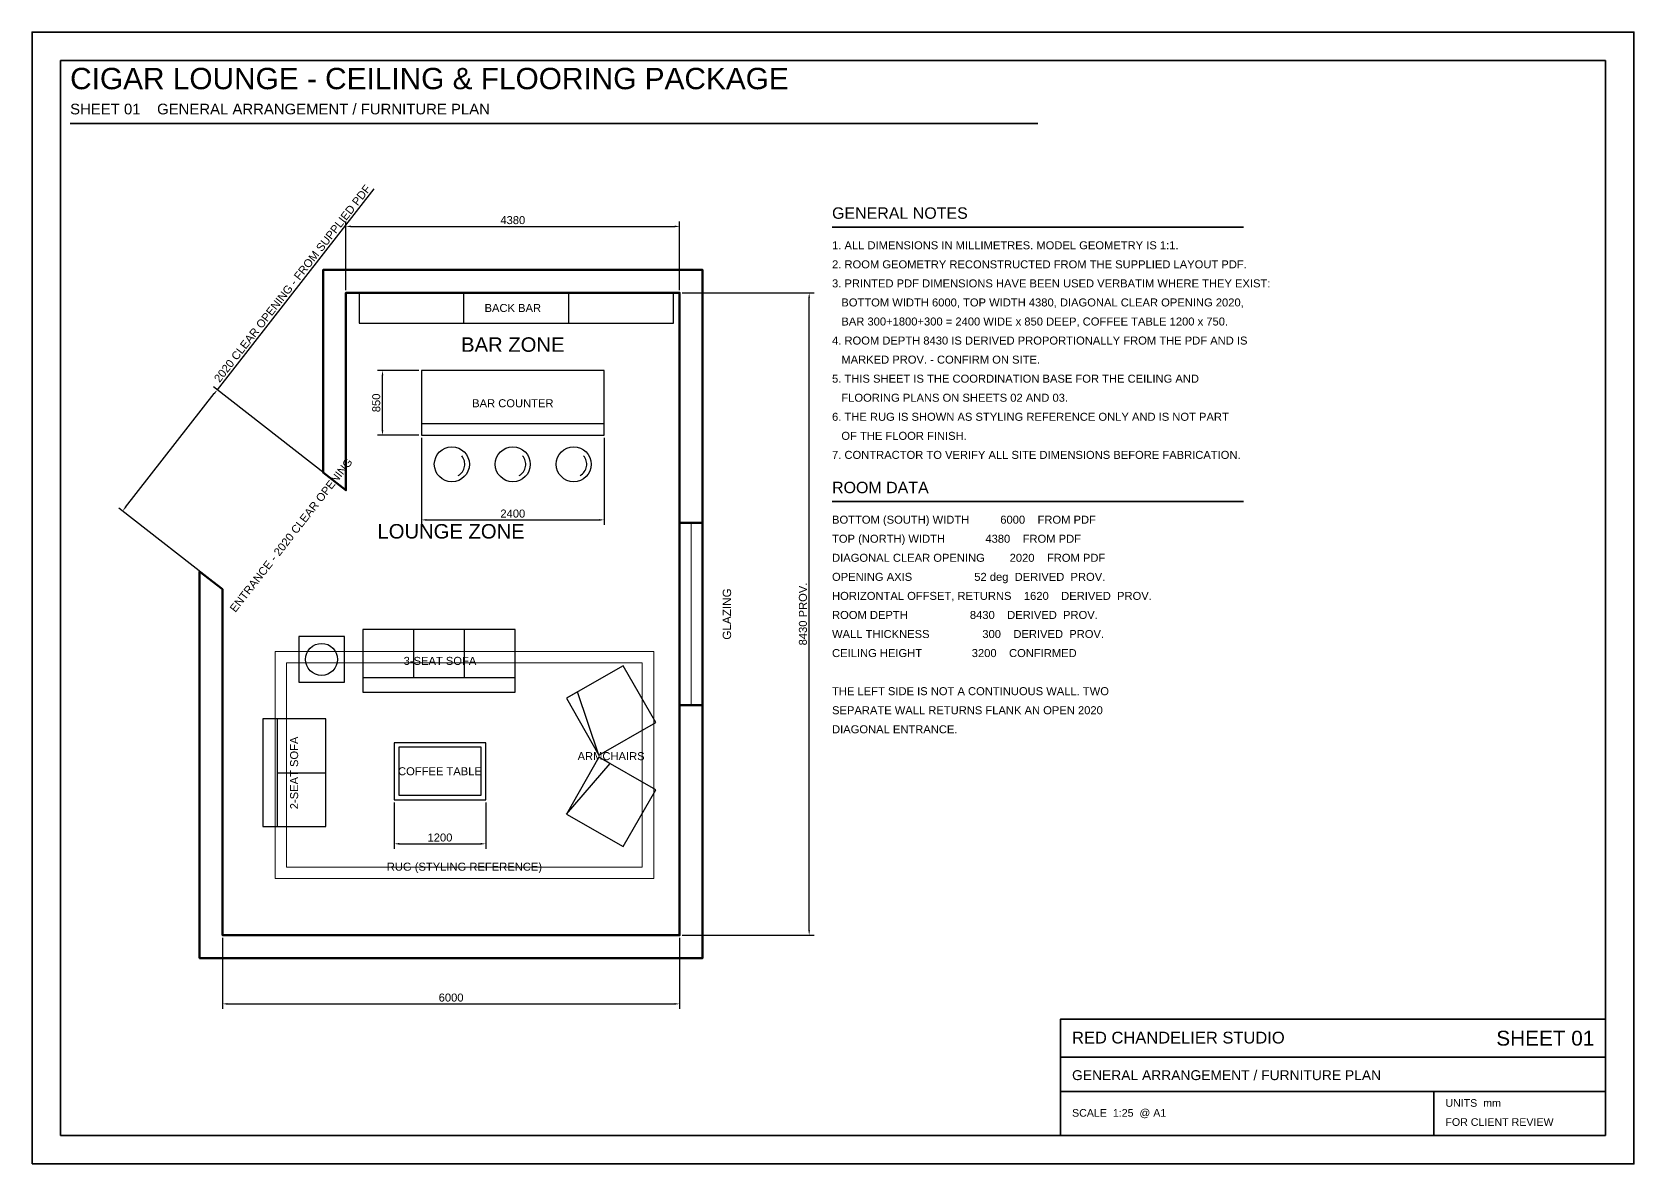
# Model space of a CAD drawing. Header units: millimetres. Extents: x 0 to 96025, y 0 to 14850.
# Drawn here: x 0 to 21025, y 0 to 14850 of the extents above; entities that cross this region are included whole.
import ezdxf
from ezdxf.enums import TextEntityAlignment as Align

# ---------------------------------------------------------------- set-up
doc = ezdxf.new("R2010")
doc.units = ezdxf.units.MM
for name, color, linetype, lineweight in [('01-WALL', 7, 'Continuous', 60), ('02-FURNITURE', 8, 'Continuous', 25), ('03-BAR', 6, 'Continuous', 30), ('04-RUG', 9, 'Continuous', 18), ('11-DIMENSIONS', 7, 'Continuous', 18), ('12-TEXT-NOTES', 7, 'Continuous', 18), ('17-SHEET-BORDER', 7, 'Continuous', 35)]:
    doc.layers.add(name, color=color, linetype=linetype, lineweight=lineweight)
doc.styles.add('CL-TEXT', font='arial.ttf')
doc.dimstyles.new('CL-DIM', dxfattribs={"dimtxt": 105, "dimasz": 65, "dimexe": 65, "dimexo": 35, "dimgap": 28, "dimtad": 1, "dimdec": 0, "dimtxsty": 'CL-TEXT', "dimcen": 2.5, "dimclrd": 256, "dimclre": 256, "dimclrt": 256, "dimadec": 0, "dimazin": 0, "dimtfac": 1, "dimtmove": 0, "dimatfit": 3, "dimfxl": 1, "dimarcsym": 0})

# ---------------------------------------------------------------- blocks, each defined once
blk = doc.blocks.new('CL-STOOL')
blk.add_circle((0, 0), 230)
blk.add_arc((0, 0), 170, 299.1559, 40.565)
blk = doc.blocks.new('*D3')
at = {"layer": '11-DIMENSIONS', "lineweight": -2, "transparency": 16777216}
for p, q in [((2500, 2965), (2500, 2035)), ((8500, 2965), (8500, 2035)), ((2565, 2100), (8435, 2100))]:
    blk.add_line(p, q, dxfattribs=at)
at = {"layer": '11-DIMENSIONS', "transparency": 16777216}
for points in [[(2565, 2111), (2565, 2089), (2500, 2100)], [(8435, 2111), (8435, 2089), (8500, 2100)]]:
    blk.add_solid(points, dxfattribs=at)
at = {"layer": 'Defpoints', "color": 0, "transparency": 16777216}
for p in [(2500, 3000), (8500, 3000), (8500, 2100)]:
    blk.add_point(p, dxfattribs=at)
at = {"layer": '11-DIMENSIONS', "transparency": 16777216, "insert": (5500, 2182), "char_height": 105, "attachment_point": 5, "style": 'CL-TEXT'}
blk.add_mtext('6000', dxfattribs=at)
blk = doc.blocks.new('*D4')
at = {"layer": '11-DIMENSIONS', "lineweight": -2, "transparency": 16777216}
for p, q in [((4120, 11465), (4120, 12365)), ((4185, 12300), (8435, 12300)), ((8500, 11465), (8500, 12365))]:
    blk.add_line(p, q, dxfattribs=at)
at = {"layer": '11-DIMENSIONS', "transparency": 16777216}
for points in [[(4185, 12311), (4185, 12289), (4120, 12300)], [(8435, 12311), (8435, 12289), (8500, 12300)]]:
    blk.add_solid(points, dxfattribs=at)
at = {"layer": 'Defpoints', "color": 0, "transparency": 16777216}
for p in [(8500, 12300), (4120, 11430), (8500, 11430)]:
    blk.add_point(p, dxfattribs=at)
at = {"layer": '11-DIMENSIONS', "transparency": 16777216, "insert": (6310, 12382), "char_height": 105, "attachment_point": 5, "style": 'CL-TEXT'}
blk.add_mtext('4380', dxfattribs=at)
blk = doc.blocks.new('*D5')
at = {"layer": '11-DIMENSIONS', "lineweight": -2, "transparency": 16777216}
for p, q in [((8535, 11430), (10265, 11430)), ((10200, 3065), (10200, 11365)), ((8535, 3000), (10265, 3000))]:
    blk.add_line(p, q, dxfattribs=at)
at = {"layer": '11-DIMENSIONS', "transparency": 16777216}
for points in [[(10189, 11365), (10211, 11365), (10200, 11430)], [(10189, 3065), (10211, 3065), (10200, 3000)]]:
    blk.add_solid(points, dxfattribs=at)
at = {"layer": 'Defpoints', "color": 0, "transparency": 16777216}
for p in [(8500, 11430), (10200, 11430), (8500, 3000)]:
    blk.add_point(p, dxfattribs=at)
at = {"layer": '11-DIMENSIONS', "transparency": 16777216, "insert": (10118, 7215), "char_height": 105, "attachment_point": 5, "rotation": 90, "style": 'CL-TEXT'}
blk.add_mtext('8430 PROV.', dxfattribs=at)
blk = doc.blocks.new('*D6')
at = {"layer": '11-DIMENSIONS', "lineweight": -2, "transparency": 16777216}
for p, q in [((2432, 10157), (4492, 12794)), ((1228, 8616), (2392, 10106)), ((4092, 8860), (2381, 10197)), ((2472, 7562), (1137, 8605))]:
    blk.add_line(p, q, dxfattribs=at)
at = {"layer": '11-DIMENSIONS', "transparency": 16777216}
for points in [[(2383, 10112), (2400, 10099), (2432, 10157)], [(1220, 8623), (1237, 8609), (1188, 8565)]]:
    blk.add_solid(points, dxfattribs=at)
at = {"layer": 'Defpoints', "color": 0, "transparency": 16777216}
for p in [(2432, 10157), (4120, 8838), (2500, 7540)]:
    blk.add_point(p, dxfattribs=at)
at = {"layer": '11-DIMENSIONS', "transparency": 16777216, "insert": (3417, 11551), "char_height": 105, "attachment_point": 5, "rotation": 52, "style": 'CL-TEXT'}
blk.add_mtext('2020 CLEAR OPENING - FROM SUPPLIED PDF', dxfattribs=at)
blk = doc.blocks.new('*D7')
at = {"layer": '11-DIMENSIONS', "lineweight": -2, "transparency": 16777216}
for p, q in [((5110, 9525), (5110, 8385)), ((7510, 9525), (7510, 8385)), ((5175, 8450), (7445, 8450))]:
    blk.add_line(p, q, dxfattribs=at)
at = {"layer": '11-DIMENSIONS', "transparency": 16777216}
for points in [[(5175, 8461), (5175, 8439), (5110, 8450)], [(7445, 8461), (7445, 8439), (7510, 8450)]]:
    blk.add_solid(points, dxfattribs=at)
at = {"layer": 'Defpoints', "color": 0, "transparency": 16777216}
for p in [(5110, 9560), (7510, 9560), (7510, 8450)]:
    blk.add_point(p, dxfattribs=at)
at = {"layer": '11-DIMENSIONS', "transparency": 16777216, "insert": (6310, 8532), "char_height": 105, "attachment_point": 5, "style": 'CL-TEXT'}
blk.add_mtext('2400', dxfattribs=at)
blk = doc.blocks.new('*D8')
at = {"layer": '11-DIMENSIONS', "lineweight": -2, "transparency": 16777216}
for p, q in [((5075, 10410), (4535, 10410)), ((4600, 9625), (4600, 10345)), ((5075, 9560), (4535, 9560))]:
    blk.add_line(p, q, dxfattribs=at)
at = {"layer": '11-DIMENSIONS', "transparency": 16777216}
for points in [[(4589, 10345), (4611, 10345), (4600, 10410)], [(4589, 9625), (4611, 9625), (4600, 9560)]]:
    blk.add_solid(points, dxfattribs=at)
at = {"layer": 'Defpoints', "color": 0, "transparency": 16777216}
for p in [(4600, 10410), (5110, 10410), (5110, 9560)]:
    blk.add_point(p, dxfattribs=at)
at = {"layer": '11-DIMENSIONS', "transparency": 16777216, "insert": (4518, 9985), "char_height": 105, "attachment_point": 5, "rotation": 90, "style": 'CL-TEXT'}
blk.add_mtext('850', dxfattribs=at)
blk = doc.blocks.new('*D9')
at = {"layer": '11-DIMENSIONS', "lineweight": -2, "transparency": 16777216}
for p, q in [((4754, 4742), (4754, 4135)), ((5954, 4742), (5954, 4135)), ((4819, 4200), (5889, 4200))]:
    blk.add_line(p, q, dxfattribs=at)
at = {"layer": '11-DIMENSIONS', "transparency": 16777216}
for points in [[(4819, 4211), (4819, 4189), (4754, 4200)], [(5889, 4211), (5889, 4189), (5954, 4200)]]:
    blk.add_solid(points, dxfattribs=at)
at = {"layer": 'Defpoints', "color": 0, "transparency": 16777216}
for p in [(4754, 4777), (5954, 4777), (5954, 4200)]:
    blk.add_point(p, dxfattribs=at)
at = {"layer": '11-DIMENSIONS', "transparency": 16777216, "insert": (5354, 4282), "char_height": 105, "attachment_point": 5, "style": 'CL-TEXT'}
blk.add_mtext('1200', dxfattribs=at)

msp = doc.modelspace()

# ---------------------------------------------------------------- linework, layer by layer
at = {"layer": '01-WALL'}
for p, q in [((8500, 8410), (8800, 8410)), ((8500, 6020), (8800, 6020))]:
    msp.add_line(p, q, dxfattribs=at)
msp.add_lwpolyline([(2500, 7540), (2500, 3000), (8500, 3000), (8500, 11430), (4120, 11430), (4120, 8838), (3820, 9072.4), (3820, 11730), (8800, 11730), (8800, 2700), (2200, 2700), (2200, 7774.4)], close=True, dxfattribs=at)
at = {"layer": '02-FURNITURE'}
for p, q in [((5009, 6378), (5009, 7012)), ((5676, 6378), (5676, 7012)), ((3221, 5133), (3854, 5133))]:
    msp.add_line(p, q, dxfattribs=at)
for points in [[(4342, 6188), (6343, 6188), (6343, 7012), (4342, 7012)], [(3500, 6320), (4100, 6320), (4100, 6920), (3500, 6920)], [(7440.5, 5363.2), (8186.8, 5790.5), (7759.5, 6536.8), (7013.2, 6109.5)], [(4342, 6188), (6343, 6188), (6343, 6378), (4342, 6378)], [(7440.5, 5363.2), (7440.5, 5363.2), (7160.7, 6194), (7013.2, 6109.5)], [(3031, 4427), (3854, 4427), (3854, 5840), (3031, 5840)], [(3031, 4427), (3221, 4427), (3221, 5840), (3031, 5840)], [(4754, 4777), (5954, 4777), (5954, 5527), (4754, 5527)], [(4814, 4837), (5894, 4837), (5894, 5467), (4814, 5467)], [(7013.2, 4590.5), (7759.5, 4163.2), (8186.8, 4909.5), (7440.5, 5336.8)], [(7013.2, 4590.5), (7013.2, 4590.5), (7588, 5252.4), (7440.5, 5336.8)]]:
    msp.add_lwpolyline(points, close=True, dxfattribs=at)
msp.add_circle((3800, 6620), 210, dxfattribs=at)
at = {"layer": '03-BAR'}
for p, q in [((5669, 11030), (5669, 11430)), ((7044, 11030), (7044, 11430))]:
    msp.add_line(p, q, dxfattribs=at)
for points in [[(4294, 11030), (8419, 11030), (8419, 11430), (4294, 11430)], [(5110, 9560), (7510, 9560), (7510, 10410), (5110, 10410)], [(5110, 9560), (7510, 9560), (7510, 9710), (5110, 9710)]]:
    msp.add_lwpolyline(points, close=True, dxfattribs=at)
at = {"layer": '04-RUG'}
msp.add_line((8650, 6020), (8650, 8410), dxfattribs=at)
for points in [[(3190, 3745), (8160, 3745), (8160, 6725), (3190, 6725)], [(3340, 3895), (8010, 3895), (8010, 6575), (3340, 6575)]]:
    msp.add_lwpolyline(points, close=True, dxfattribs=at)
at = {"layer": '17-SHEET-BORDER'}
for p, q in [((500, 13650), (13200, 13650)), ((10500, 12290), (15900, 12290)), ((10500, 8690), (15900, 8690)), ((13500, 1400), (20650, 1400)), ((13500, 950), (20650, 950)), ((18400, 375), (18400, 950))]:
    msp.add_line(p, q, dxfattribs=at)
for points in [[(0, 0), (21025, 0), (21025, 14850), (0, 14850)], [(375, 375), (20650, 375), (20650, 14475), (375, 14475)], [(13500, 375), (20650, 375), (20650, 1900), (13500, 1900)]]:
    msp.add_lwpolyline(points, close=True, dxfattribs=at)

# ---------------------------------------------------------------- block references
at = {"layer": '03-BAR'}
for p in [(5510, 9180), (6310, 9180), (7110, 9180)]:
    msp.add_blockref('CL-STOOL', p, dxfattribs=at)

# ---------------------------------------------------------------- texts
at = {"layer": '12-TEXT-NOTES', "style": 'CL-TEXT'}
for s, height, p in [('CIGAR LOUNGE - CEILING & FLOORING PACKAGE', 280, (500, 14100)), ('SHEET 01    GENERAL ARRANGEMENT / FURNITURE PLAN', 140, (500, 13770)), ('GENERAL NOTES', 150, (10500, 12400)), ('1. ALL DIMENSIONS IN MILLIMETRES. MODEL GEOMETRY IS 1:1.', 105, (10500, 12000)), ('2. ROOM GEOMETRY RECONSTRUCTED FROM THE SUPPLIED LAYOUT PDF.', 105, (10500, 11750)), ('3. PRINTED PDF DIMENSIONS HAVE BEEN USED VERBATIM WHERE THEY EXIST:', 105, (10500, 11500)), ('   BOTTOM WIDTH 6000, TOP WIDTH 4380, DIAGONAL CLEAR OPENING 2020,', 105, (10500, 11250)), ('   BAR 300+1800+300 = 2400 WIDE x 850 DEEP, COFFEE TABLE 1200 x 750.', 105, (10500, 11000)), ('4. ROOM DEPTH 8430 IS DERIVED PROPORTIONALLY FROM THE PDF AND IS', 105, (10500, 10750)), ('   MARKED PROV. - CONFIRM ON SITE.', 105, (10500, 10500)), ('5. THIS SHEET IS THE COORDINATION BASE FOR THE CEILING AND', 105, (10500, 10250)), ('   FLOORING PLANS ON SHEETS 02 AND 03.', 105, (10500, 10000)), ('6. THE RUG IS SHOWN AS STYLING REFERENCE ONLY AND IS NOT PART', 105, (10500, 9750)), ('   OF THE FLOOR FINISH.', 105, (10500, 9500)), ('7. CONTRACTOR TO VERIFY ALL SITE DIMENSIONS BEFORE FABRICATION.', 105, (10500, 9250)), ('ROOM DATA', 150, (10500, 8800)), ('BOTTOM (SOUTH) WIDTH          6000    FROM PDF', 105, (10500, 8400)), ('TOP (NORTH) WIDTH             4380    FROM PDF', 105, (10500, 8150)), ('DIAGONAL CLEAR OPENING        2020    FROM PDF', 105, (10500, 7900)), ('OPENING AXIS                    52 deg  DERIVED  PROV.', 105, (10500, 7650)), ('HORIZONTAL OFFSET, RETURNS    1620    DERIVED  PROV.', 105, (10500, 7400)), ('ROOM DEPTH                    8430    DERIVED  PROV.', 105, (10500, 7150)), ('WALL THICKNESS                 300    DERIVED  PROV.', 105, (10500, 6900)), ('CEILING HEIGHT                3200    CONFIRMED', 105, (10500, 6650)), ('THE LEFT SIDE IS NOT A CONTINUOUS WALL. TWO', 105, (10500, 6150)), ('SEPARATE WALL RETURNS FLANK AN OPEN 2020', 105, (10500, 5900)), ('DIAGONAL ENTRANCE.', 105, (10500, 5650)), ('RED CHANDELIER STUDIO', 155, (13650, 1580)), ('GENERAL ARRANGEMENT / FURNITURE PLAN', 130, (13650, 1100)), ('UNITS  mm', 100, (18550, 750)), ('SCALE  1:25  @ A1', 100, (13650, 620)), ('FOR CLIENT REVIEW', 100, (18550, 500))]:
    msp.add_text(s, height=height, dxfattribs=at).set_placement(p)
for s, height, p in [('BACK BAR', 105, (6310, 11230)), ('BAR ZONE', 190, (6310, 10750)), ('BAR COUNTER', 105, (6310, 9980)), ('LOUNGE ZONE', 190, (5500, 8300)), ('3-SEAT SOFA', 105, (5354, 6600)), ('ARMCHAIRS', 105, (7600, 5350)), ('COFFEE TABLE', 105, (5354, 5152)), ('RUG (STYLING REFERENCE)', 105, (5675, 3900))]:
    msp.add_text(s, height=height, dxfattribs=at).set_placement(p, align=Align.MIDDLE_CENTER)
for s, height, rotation, p in [('ENTRANCE - 2020 CLEAR OPENING', 105, 52.00165, (3400, 8250)), ('GLAZING', 110, 90, (9120, 7215)), ('2-SEAT SOFA', 105, 90, (3440, 5130))]:
    msp.add_text(s, height=height, rotation=rotation, dxfattribs=at).set_placement(p, align=Align.MIDDLE_CENTER)
msp.add_text('SHEET 01', height=195, dxfattribs=at).set_placement((20505, 1650), align=Align.MIDDLE_RIGHT)

# ---------------------------------------------------------------- dimensions: what is measured, and where the dimension line sits
at = {"layer": '11-DIMENSIONS'}
for base, p1, p2, angle, text, picture, middle in [((2432, 10156.8), (2500, 7540), (4120, 8838), 52, '2020 CLEAR OPENING - FROM SUPPLIED PDF', '*D6', (3417.1, 11551.5)), ((10200, 11430), (8500, 3000), (8500, 11430), 90, '8430 PROV.', '*D5', (10117.6, 7215))]:
    dim = msp.add_linear_dim(base=base, p1=p1, p2=p2, angle=angle, text=text, dimstyle='CL-DIM', dxfattribs=at)
    dim.commit()
    dim.dimension.update_dxf_attribs({"geometry": picture, "text_midpoint": middle})
for base, p1, p2, picture, middle in [((8500, 12300), (4120, 11430), (8500, 11430), '*D4', (6310, 12381.6)), ((7510, 8450), (5110, 9560), (7510, 9560), '*D7', (6310, 8531.6)), ((5954, 4200), (4754, 4777), (5954, 4777), '*D9', (5354, 4281.6)), ((8500, 2100), (2500, 3000), (8500, 3000), '*D3', (5500, 2181.6))]:
    dim = msp.add_linear_dim(base=base, p1=p1, p2=p2, dimstyle='CL-DIM', dxfattribs=at)
    dim.commit()
    dim.dimension.update_dxf_attribs({"geometry": picture, "text_midpoint": middle})
dim = msp.add_linear_dim(base=(4600, 10410), p1=(5110, 9560), p2=(5110, 10410), angle=90, dimstyle='CL-DIM', dxfattribs=at)
dim.commit()
dim.dimension.update_dxf_attribs({"geometry": '*D8', "text_midpoint": (4518.4, 9985)})

doc.saveas('drawing.dxf')
